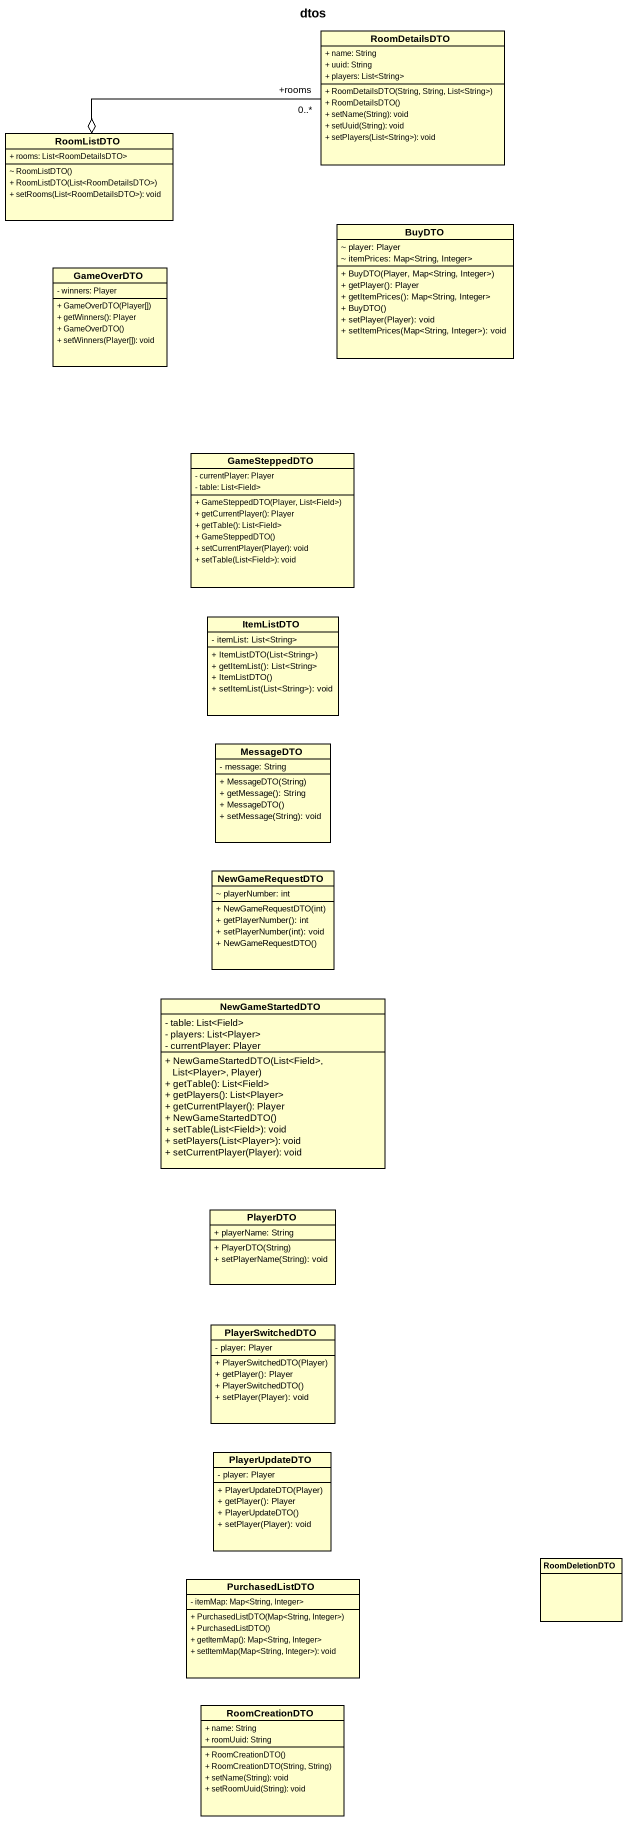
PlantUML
@startuml
title dtos
hide circle
hide empty members
skinparam classAttributeIconSize 0
class RoomDetailsDTO {
  + name: String
  + uuid: String
  + players: List<String>
  + RoomDetailsDTO(String, String, List<String>)
  + RoomDetailsDTO()
  + setName(String): void
  + setUuid(String): void
  + setPlayers(List<String>): void
}
class RoomListDTO {
  + rooms: List<RoomDetailsDTO>
  ~ RoomListDTO()
  + RoomListDTO(List<RoomDetailsDTO>)
  + setRooms(List<RoomDetailsDTO>): void
}
class BuyDTO {
  ~ player: Player
  ~ itemPrices: Map<String, Integer>
  + BuyDTO(Player, Map<String, Integer>)
  + getPlayer(): Player
  + getItemPrices(): Map<String, Integer>
  + BuyDTO()
  + setPlayer(Player): void
  + setItemPrices(Map<String, Integer>): void
}
class GameOverDTO {
  - winners: Player
  + GameOverDTO(Player[])
  + getWinners(): Player
  + GameOverDTO()
  + setWinners(Player[]): void
}
class GameSteppedDTO {
  - currentPlayer: Player
  - table: List<Field>
  + GameSteppedDTO(Player, List<Field>)
  + getCurrentPlayer(): Player
  + getTable(): List<Field>
  + GameSteppedDTO()
  + setCurrentPlayer(Player): void
  + setTable(List<Field>): void
}
class ItemListDTO {
  - itemList: List<String>
  + ItemListDTO(List<String>)
  + getItemList(): List<String>
  + ItemListDTO()
  + setItemList(List<String>): void
}
class MessageDTO {
  - message: String
  + MessageDTO(String)
  + getMessage(): String
  + MessageDTO()
  + setMessage(String): void
}
class NewGameRequestDTO {
  ~ playerNumber: int
  + NewGameRequestDTO(int)
  + getPlayerNumber(): int
  + setPlayerNumber(int): void
  + NewGameRequestDTO()
}
class NewGameStartedDTO {
  - table: List<Field>
  - players: List<Player>
  - currentPlayer: Player
  + NewGameStartedDTO(List<Field>, List<Player>, Player)
  + getTable(): List<Field>
  + getPlayers(): List<Player>
  + getCurrentPlayer(): Player
  + NewGameStartedDTO()
  + setTable(List<Field>): void
  + setPlayers(List<Player>): void
  + setCurrentPlayer(Player): void
}
class PlayerDTO {
  + playerName: String
  + PlayerDTO(String)
  + setPlayerName(String): void
}
class PlayerSwitchedDTO {
  - player: Player
  + PlayerSwitchedDTO(Player)
  + getPlayer(): Player
  + PlayerSwitchedDTO()
  + setPlayer(Player): void
}
class PlayerUpdateDTO {
  - player: Player
  + PlayerUpdateDTO(Player)
  + getPlayer(): Player
  + PlayerUpdateDTO()
  + setPlayer(Player): void
}
class PurchasedListDTO {
  - itemMap: Map<String, Integer>
  + PurchasedListDTO(Map<String, Integer>)
  + PurchasedListDTO()
  + getItemMap(): Map<String, Integer>
  + setItemMap(Map<String, Integer>): void
}
class RoomDeletionDTO
class RoomCreationDTO {
  + name: String
  + roomUuid: String
  + RoomCreationDTO()
  + RoomCreationDTO(String, String)
  + setName(String): void
  + setRoomUuid(String): void
}
RoomListDTO o-right- "+rooms\n0..*" RoomDetailsDTO
@enduml
